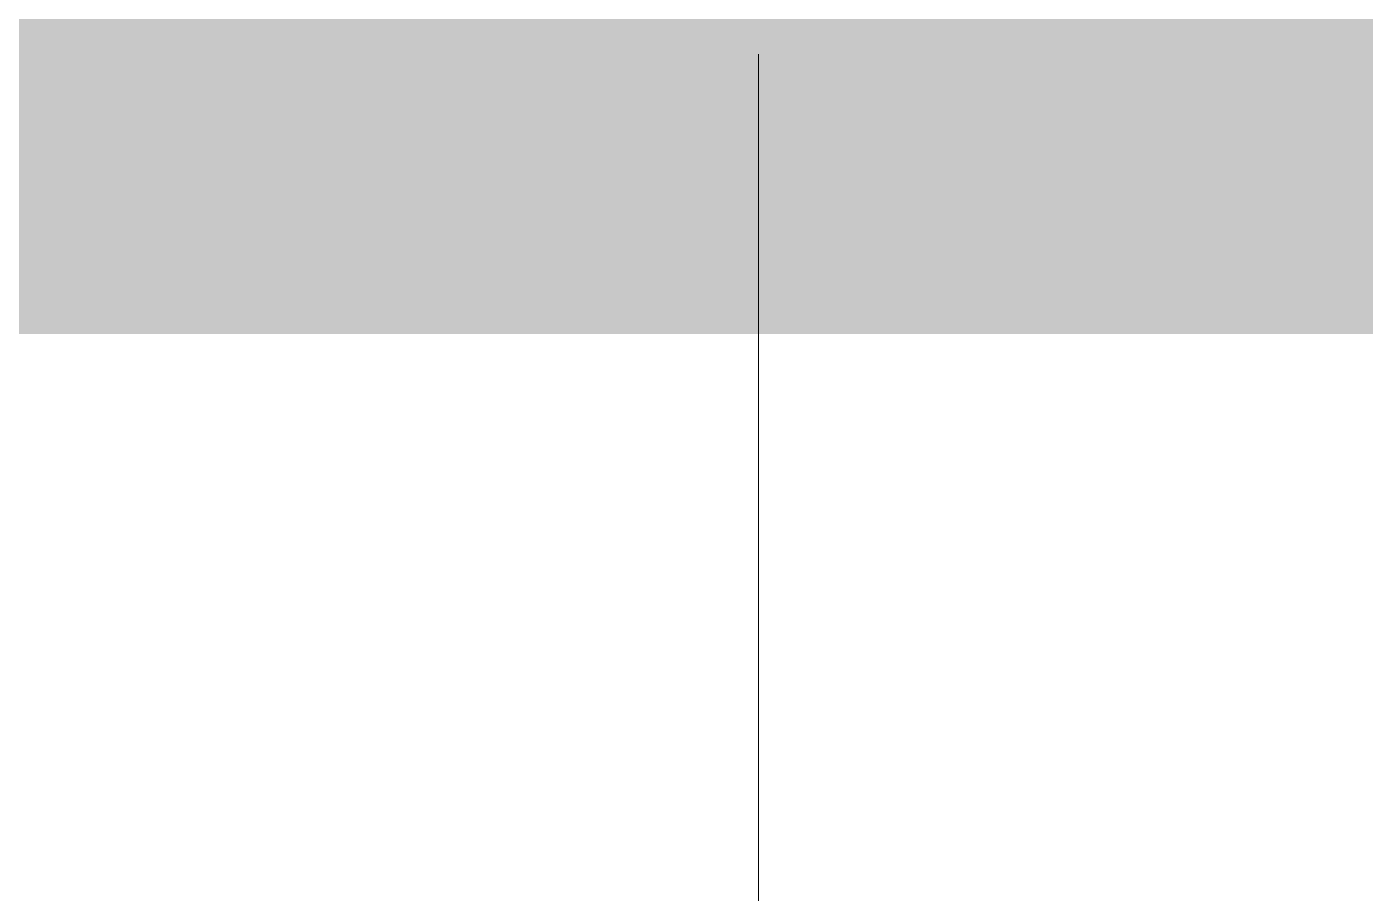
# Model space of a CAD drawing. Header units: inches. Extents: x -4169 to -1846, y 9706 to 12377.
# Drawn here: x -3375.675984 to -3375.671873, y 10396.631474 to 10396.634135 of the extents above; entities that cross this region are included whole.
import ezdxf

# ---------------------------------------------------------------- set-up
doc = ezdxf.new("R2010")
doc.units = ezdxf.units.IN
doc.header["$MEASUREMENT"] = 0
doc.layers.add('P-PIPE-1', color=3, linetype='Continuous', lineweight=5)
doc.layers.add('S-BEAM', color=12, linetype='Continuous', lineweight=9)

# ---------------------------------------------------------------- blocks, each defined once
blk = doc.blocks.new('Dimension Lumber - LVL - 3_5X5_5-V130-ENLARGED RCP - 1ST FLOOR PLAN')
at = {"layer": 'S-BEAM'}
blk.add_line((19.0178454, -1.75), (20.7743595, -1.75), dxfattribs=at)

msp = doc.modelspace()

# ---------------------------------------------------------------- hatches: boundary and pattern name
at = {"layer": 'P-PIPE-1'}
h = msp.add_hatch(color=256, dxfattribs=at)
h.paths.add_polyline_path([(-3435.3237367, 10396.6305484), (-2798.2302052, 10396.6587759), (-2798.2302052, 10397.8180484), (-3435.3237367, 10397.8180484), (-3435.3237367, 10396.6314966)], flags=0)
h.paths.add_polyline_path([(-2518.7368694, 10396.6305484), (-2512.4734635, 10396.6305484), (-2512.4734635, 10397.8180484), (-2721.6802052, 10397.8180484), (-2721.6802052, 10396.6305484), (-2535.6198534, 10396.6305484)], flags=0)
h.paths.add_polyline_path([(-2740.8802052, 10396.6305484), (-2740.6302052, 10396.6305484), (-2740.6302052, 10397.8180484), (-2740.8802052, 10397.8180484), (-2740.8802052, 10396.6612315)], flags=0)
h.paths.add_polyline_path([(-2779.2802052, 10396.6305484), (-2779.0302052, 10396.659598), (-2779.0302052, 10397.8180484), (-2779.2802052, 10397.8180484), (-2779.2802052, 10396.6595873)], flags=0)

# ---------------------------------------------------------------- block references
at = {"layer": 'S-BEAM', "rotation": 270}
msp.add_blockref('Dimension Lumber - LVL - 3_5X5_5-V130-ENLARGED RCP - 1ST FLOOR PLAN', (-3373.9237367, 10415.6518961), dxfattribs=at)

doc.saveas('drawing.dxf')
